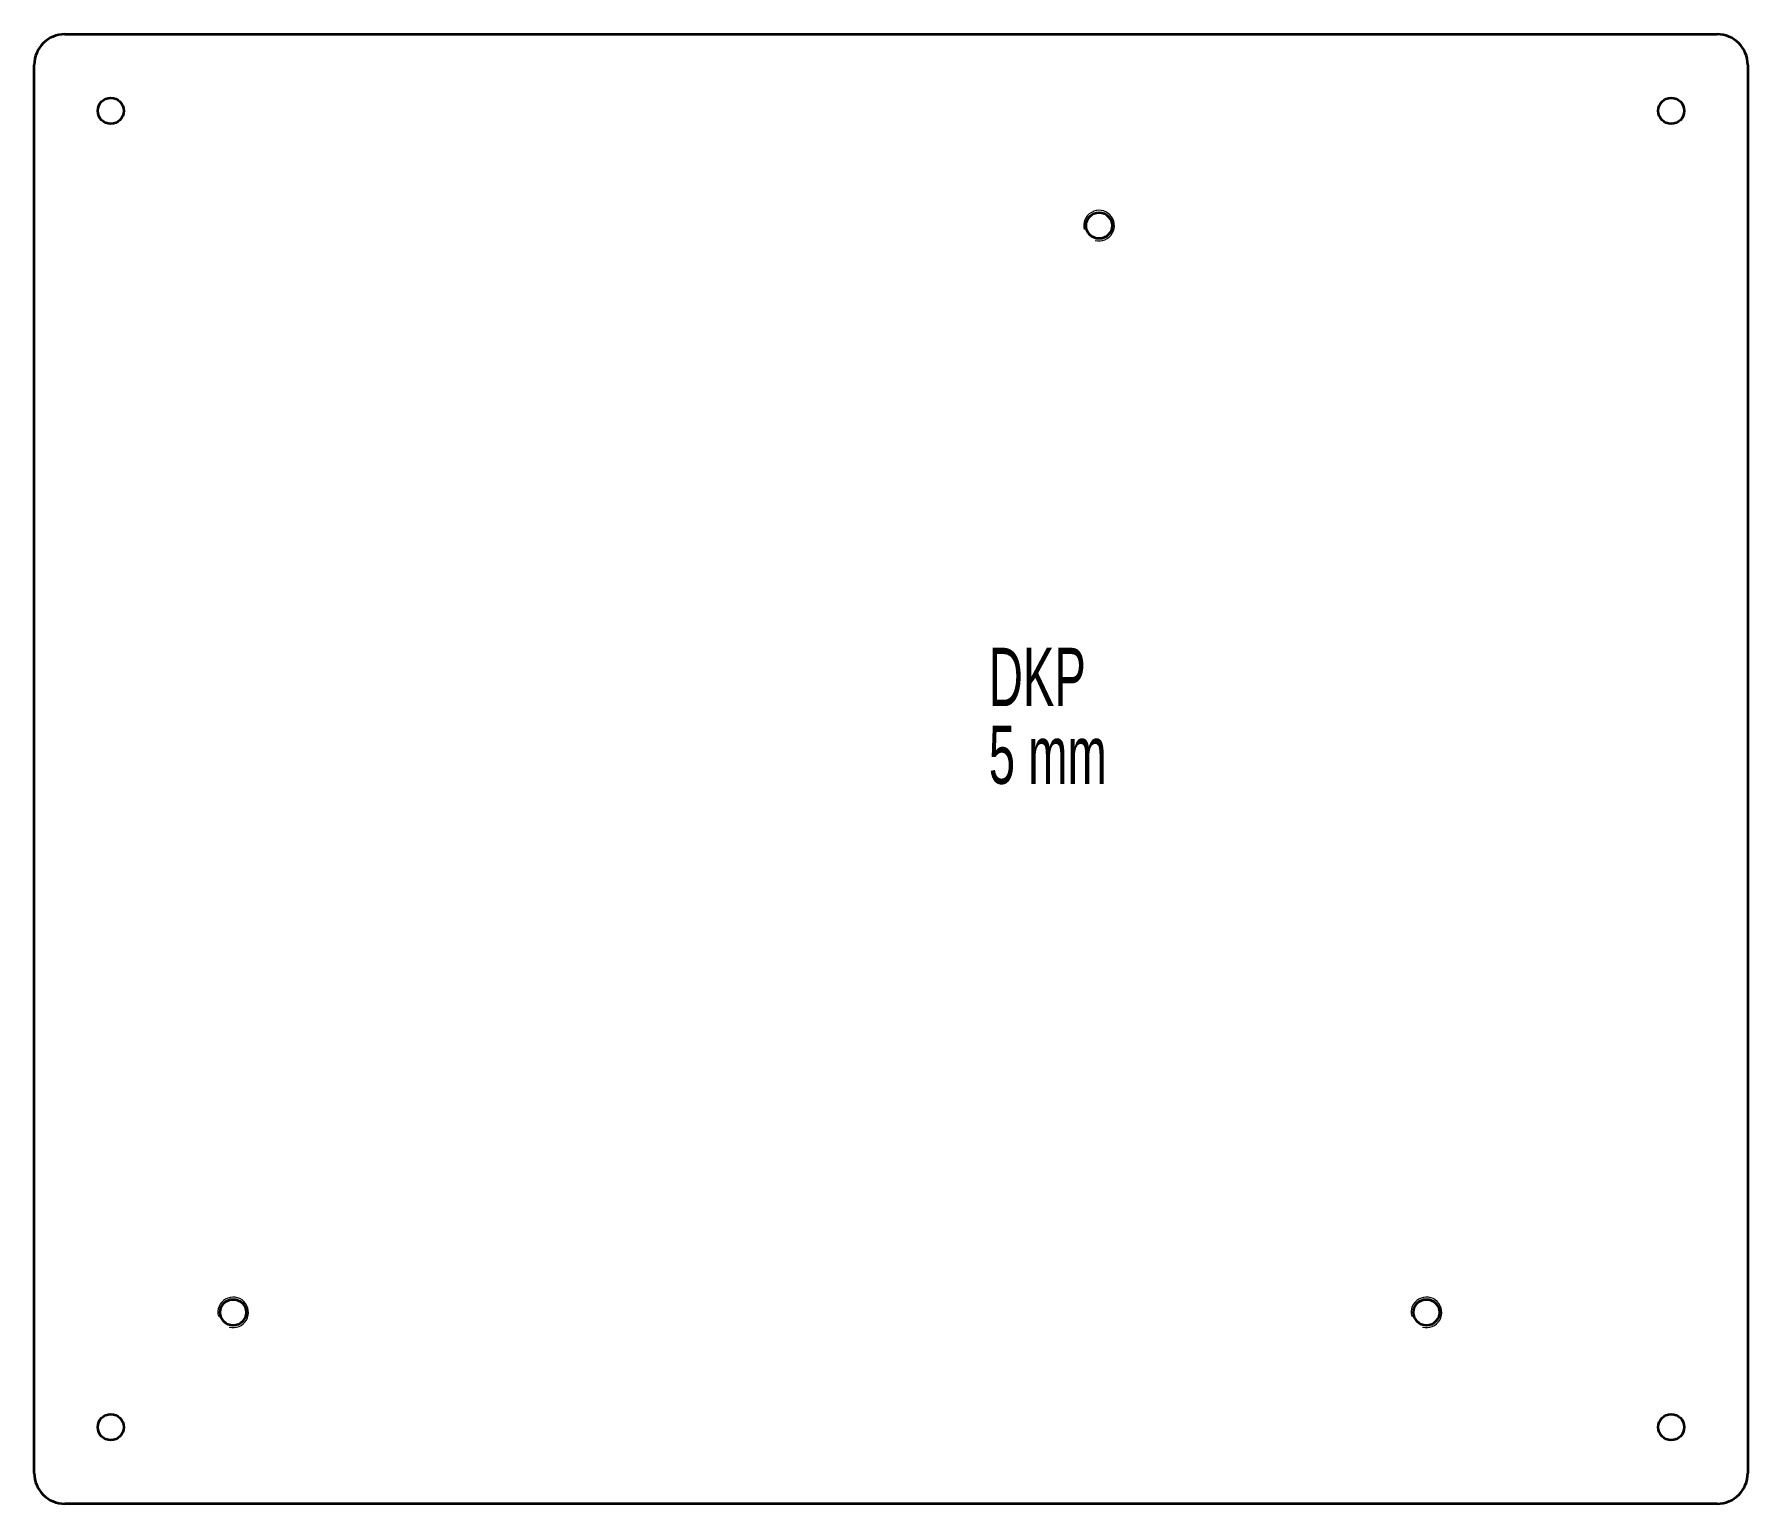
# Model space of a CAD drawing. Header units: millimetres. Extents: x -565 to -5, y -121 to 359.
import ezdxf

# ---------------------------------------------------------------- set-up
doc = ezdxf.new("R2010")
doc.units = ezdxf.units.MM
doc.styles.add('SLDTEXTSTYLE0', font='TXT', dxfattribs={"width": 0.605})

# ---------------------------------------------------------------- blocks, each defined once
blk = doc.blocks.new('SW_NOTE_0')
at = {"color": 0, "linetype": 'Continuous', "lineweight": 0, "char_height": 19.05, "attachment_point": 1, "style": 'SLDTEXTSTYLE0'}
for s, insert in [('DKP', (0, 24.56)), ('5 mm', (0, -0.84))]:
    blk.add_mtext(s, dxfattribs=dict(at, insert=insert))

msp = doc.modelspace()

# ---------------------------------------------------------------- linework, layer by layer
at = {"color": 7, "linetype": 'Continuous', "lineweight": 35}
for p, q in [((-555.32, 359.5), (-15.32, 359.5)), ((-565.32, -110.5), (-565.32, 349.5)), ((-5.32, 349.5), (-5.32, -110.5)), ((-15.32, -120.5), (-555.32, -120.5))]:
    msp.add_line(p, q, dxfattribs=at)
for centre in [(-540.32, 334.5), (-30.32, 334.5), (-217.32, 297), (-500.32, -58), (-110.32, -58), (-540.32, -95.5), (-30.32, -95.5)]:
    msp.add_circle(centre, 4.25, dxfattribs=at)
for centre, start, end in [((-555.32, 349.5), 90, 180), ((-15.32, 349.5), 0, 90), ((-555.32, -110.5), 180, 270), ((-15.32, -110.5), 270, 0)]:
    msp.add_arc(centre, 10, start, end, dxfattribs=at)
at = {"color": 7, "linetype": 'Continuous', "lineweight": 18}
for centre in [(-217.32, 297), (-500.32, -58), (-110.32, -58)]:
    msp.add_arc(centre, 5, 255, 195, dxfattribs=at)

# ---------------------------------------------------------------- block references
at = {"color": 7, "linetype": 'Continuous', "lineweight": 0}
msp.add_blockref('SW_NOTE_0', (-253.34, 134.54), dxfattribs=at)

doc.saveas('drawing.dxf')
